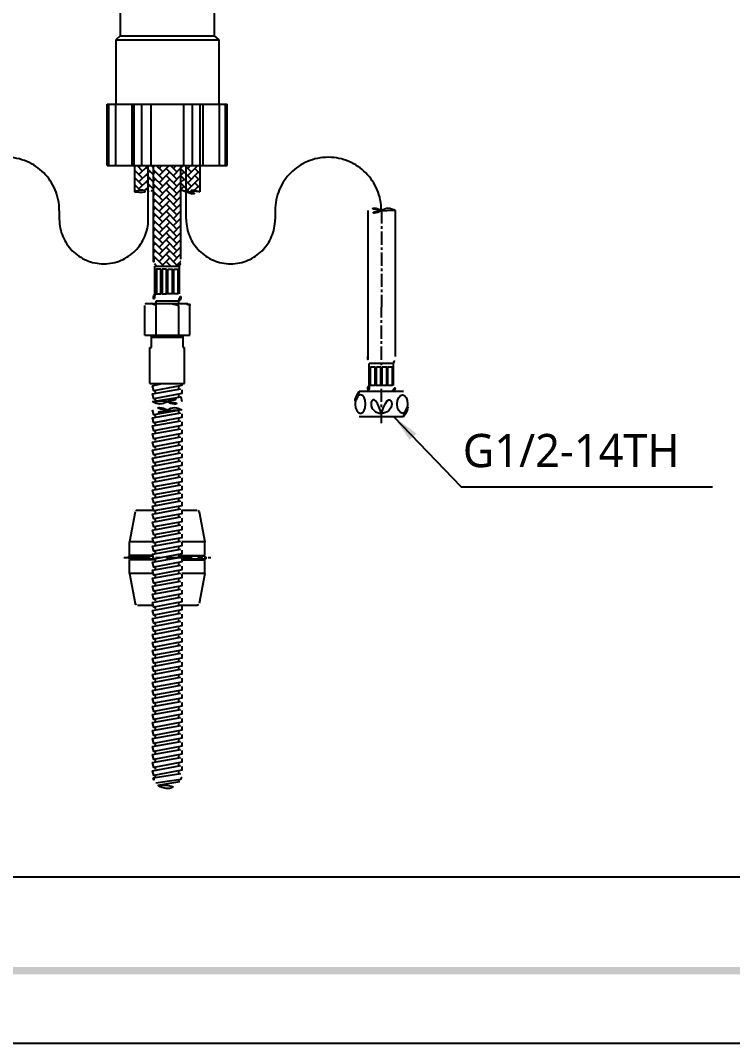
# Model space of a CAD drawing. Extents: x 16296671794 to 16296673174, y -37409618104 to -37409617131.
# Drawn here: x 16296672498.5 to 16296672836.3, y -37409618103.6 to -37409617618.6 of the extents above; entities that cross this region are included whole.
import ezdxf

# ---------------------------------------------------------------- set-up
doc = ezdxf.new("R2010")
doc.units = 0
doc.header["$LTSCALE"] = 10
doc.header["$MEASUREMENT"] = 0
doc.linetypes.add('CENTER', pattern=[2, 1.25, -0.25, 0.25, -0.25])
doc.linetypes.add('HIDDEN2', pattern=[4.762499999999999, 3.175, -1.5875])
doc.layers.get('0').update_dxf_attribs({"linetype": 'CONTINUOUS'})
for name, color, linetype in [('02___PRT_ALL_AXES', 7, 'CONTINUOUS'), ('1', 7, 'CONTINUOUS'), ('17', 7, 'CONTINUOUS'), ('BODY', 7, 'CONTINUOUS'), ('center', 2, 'HIDDEN2')]:
    doc.layers.add(name, color=color, linetype=linetype)
doc.styles.add('Daelim Dimension', font='NanumGothic.ttf')
doc.styles.get("Standard").update_dxf_attribs({"font": 'SYMBOL'})
doc.dimstyles.new('ISO-25', dxfattribs={"dimtxt": 2.5, "dimasz": 2.5, "dimexe": 1.25, "dimexo": 0.625, "dimtad": 1, "dimtxsty": 'Standard', "dimcen": 2.5, "dimadec": 0, "dimazin": 0, "dimtfac": 1, "dimtmove": 0, "dimatfit": 3, "dimfxl": 0, "dimarcsym": 0})

msp = doc.modelspace()

# ---------------------------------------------------------------- hatches: boundary and pattern name
at = {"layer": '1'}
h = msp.add_hatch(dxfattribs=at)
h.set_pattern_fill('AR-HBONE', scale=0.6, style=0)
h.set_pattern_definition([(45, (16296663750.41392, -37409617674.71195), (2.664535259100376e-16, 3.394112549695428), [7.199999999999999, -2.4]), (135, (16296663752.11097, -37409617673.0149), (2.664535259100376e-16, 3.394112549695428), [7.199999999999999, -2.4])])
edge = h.paths.add_edge_path()
edge.add_spline(control_points=[(16296672676.24802, -37409617708.66676), (16296672675.16469, -37409617708.10962), (16296672672.99802, -37409617706.99533), (16296672670.83136, -37409617708.10962), (16296672669.74802, -37409617708.66676)], knot_values=[0, 0, 0, 0, 3.435714285714299, 6.871428571424753, 6.871428571424753, 6.871428571424753, 6.871428571424753], degree=3, periodic=0)
edge.add_line((16296672669.74802, -37409617708.66676), (16296672669.74802, -37409617754.49016))
edge.add_line((16296672669.74802, -37409617754.49016), (16296672669.74802, -37409617781.30164))
edge.add_line((16296672669.74802, -37409617781.30164), (16296672675.32302, -37409617781.30164))
edge.add_arc((16296672669.74802, -37409617777.95957), 6.499999999999543, 329.058454414668, 360.000000000015)
edge.add_line((16296672676.24802, -37409617777.95957), (16296672676.24802, -37409617708.66676))
edge = h.paths.add_edge_path()
edge.add_arc((16296672669.74802, -37409617777.95957), 6.499999999999529, 179.999999999986, 210.941545585332)
edge.add_line((16296672664.17302, -37409617781.30164), (16296672669.74802, -37409617781.30164))
edge.add_line((16296672669.74802, -37409617781.30164), (16296672669.74802, -37409617754.49016))
edge.add_line((16296672669.74802, -37409617754.49016), (16296672669.74802, -37409617708.66676))
edge.add_spline(control_points=[(16296672669.74802, -37409617708.66676), (16296672668.66469, -37409617709.22391), (16296672666.49802, -37409617710.33819), (16296672664.33136, -37409617709.22391), (16296672663.24802, -37409617708.66676)], knot_values=[6.871428571424753, 6.871428571424753, 6.871428571424753, 6.871428571424753, 10.3071428571429, 13.7428571428572, 13.7428571428572, 13.7428571428572, 13.7428571428572], degree=3, periodic=0)
edge.add_line((16296672663.24802, -37409617708.66676), (16296672663.24802, -37409617777.95957))

# ---------------------------------------------------------------- linework, layer by layer
at = {"color": 7, "linetype": 'Continuous'}
for p, q in [((16296672539.64802, -37409617687.35965), (16296672539.64802, -37409617658.35965)), ((16296672539.64802, -37409617658.35965), (16296672596.64802, -37409617658.35965)), ((16296672540.49236, -37409617687.35965), (16296672540.49236, -37409617658.35965)), ((16296672543.55399, -37409617658.35965), (16296672543.55399, -37409617687.35965)), ((16296672551.31017, -37409617658.35965), (16296672551.31017, -37409617687.35965)), ((16296672552.52188, -37409617687.35965), (16296672552.52188, -37409617658.35965)), ((16296672556.13505, -37409617687.35965), (16296672556.13505, -37409617658.35965)), ((16296672560.40533, -37409617658.35965), (16296672560.40533, -37409617687.35965)), ((16296672575.908, -37409617658.35965), (16296672575.908, -37409617687.35965)), ((16296672580.17906, -37409617687.35965), (16296672580.17906, -37409617658.35965)), ((16296672583.79072, -37409617687.35965), (16296672583.79072, -37409617658.35965)), ((16296672584.99937, -37409617658.35965), (16296672584.99937, -37409617687.35965)), ((16296672592.74585, -37409617658.35965), (16296672592.74585, -37409617687.35965)), ((16296672595.8052, -37409617687.35965), (16296672595.8052, -37409617658.35965)), ((16296672596.64802, -37409617687.35965), (16296672596.64802, -37409617658.35965)), ((16296672539.64865, -37409617687.35965), (16296672596.6474, -37409617687.35965))]:
    msp.add_line(p, q, dxfattribs=at)
at = {"color": 5}
msp.add_line((16296671813.66804, -37409618024.49024), (16296672927.25833, -37409618024.49024), dxfattribs=at)
at = {"color": 2}
msp.add_lwpolyline([(16296671793.75085, -37409617131.2392), (16296673174.18278, -37409617131.2392), (16296673174.18278, -37409618103.58752), (16296671793.75085, -37409618103.58752)], close=True, dxfattribs=at)
at = {"ltscale": 0.5}
msp.add_lwpolyline([(16296671793.75085, -37409617131.2392), (16296673174.18278, -37409617131.2392), (16296673174.18278, -37409618103.58752), (16296671793.75085, -37409618103.58752)], close=True, dxfattribs=at)
at = {"color": 7, "linetype": 'Continuous', "ltscale": 0.5}
for points, knots in [([(16296672552.64802, -37409617699.90754), (16296672553.73136, -37409617699.47212), (16296672556.73136, -37409617698.26635), (16296672559.73136, -37409617700.39964), (16296672561.64802, -37409617700.71416)], [0, 0, 0, 0, 3.364647586333228, 9.317485623699893, 9.317485623699893, 9.317485623699893, 9.317485623699893]), ([(16296672574.64802, -37409617699.10091), (16296672576.56469, -37409617699.41544), (16296672579.56469, -37409617701.54872), (16296672582.56469, -37409617700.34296), (16296672583.64802, -37409617699.90754)], [4.141104721638503, 4.141104721638503, 4.141104721638503, 4.141104721638503, 10.09394275900255, 13.45859034533513, 13.45859034533513, 13.45859034533513, 13.45859034533513])]:
    msp.add_open_spline(points, degree=3, knots=knots, dxfattribs=at)
for points in [[(16296672561.64802, -37409617699.10091), (16296672560.81469, -37409617699.23766), (16296672559.98136, -37409617699.5726), (16296672559.14802, -37409617699.90754)], [(16296672583.64802, -37409617699.90754), (16296672582.56469, -37409617699.47212), (16296672580.39802, -37409617698.60128), (16296672578.23136, -37409617699.47212), (16296672577.14802, -37409617699.90754)], [(16296672568.14802, -37409617799.304), (16296672569.31469, -37409617799.904), (16296672571.64802, -37409617801.104), (16296672573.98136, -37409617799.904), (16296672575.14802, -37409617799.304)], [(16296672568.14802, -37409617803.25995), (16296672566.98136, -37409617802.65995), (16296672564.64802, -37409617801.45995), (16296672562.31469, -37409617802.65995), (16296672561.14802, -37409617803.25995)]]:
    msp.add_open_spline(points, degree=3, dxfattribs=at)
for points in [[(16296672561.14802, -37409617799.304), (16296672564.64802, -37409617800.504), (16296672571.64802, -37409617798.104), (16296672575.14802, -37409617799.304)], [(16296672575.14802, -37409617803.25995), (16296672571.64802, -37409617802.05995), (16296672564.64802, -37409617804.45995), (16296672561.14802, -37409617803.25995)]]:
    msp.add_spline(points, degree=3, dxfattribs=at)
at = {"color": 5, "ltscale": 40}
msp.add_trace([(16296673157.80278, -37409618070.82755), (16296673154.26558, -37409618067.29034), (16296671810.13084, -37409618070.82755), (16296671813.66804, -37409618067.29034)], dxfattribs=at)
at = {"layer": '02___PRT_ALL_AXES', "color": 7, "linetype": 'Continuous'}
for p, q in [((16296672545.89802, -37409617611.35965), (16296672545.89802, -37409617625.85965)), ((16296672590.39802, -37409617611.35965), (16296672590.39802, -37409617625.85965)), ((16296672545.89802, -37409617625.85965), (16296672543.69802, -37409617627.85965)), ((16296672545.89802, -37409617625.85965), (16296672590.39802, -37409617625.85965)), ((16296672590.39802, -37409617625.85965), (16296672592.59802, -37409617627.85965)), ((16296672543.69802, -37409617627.85965), (16296672543.69802, -37409617658.35965)), ((16296672543.69802, -37409617627.85965), (16296672592.59802, -37409617627.85965)), ((16296672592.59802, -37409617627.85965), (16296672592.59802, -37409617658.35965))]:
    msp.add_line(p, q, dxfattribs=at)
at = {"layer": '1', "color": 7, "linetype": 'Continuous'}
for p, q in [((16296672552.64802, -37409617687.35965), (16296672552.64802, -37409617699.90754)), ((16296672583.64802, -37409617687.35965), (16296672583.64802, -37409617699.90754))]:
    msp.add_line(p, q, dxfattribs=at)
at = {"layer": '1', "color": 7}
for p, q in [((16296672556.43893, -37409617693.37957), (16296672552.69802, -37409617689.63866)), ((16296672556.43893, -37409617689.98546), (16296672553.81312, -37409617687.35965)), ((16296672554.74187, -37409617688.28841), (16296672555.67062, -37409617687.35965)), ((16296672554.74187, -37409617691.68252), (16296672559.06474, -37409617687.35965)), ((16296672559.19802, -37409617689.35044), (16296672558.13598, -37409617688.28841)), ((16296672561.69802, -37409617691.85044), (16296672559.19802, -37409617689.35044)), ((16296672561.69802, -37409617688.45633), (16296672560.60135, -37409617687.35965)), ((16296672561.5301, -37409617688.28841), (16296672561.69802, -37409617688.12048)), ((16296672561.64802, -37409617731.72402), (16296672561.64802, -37409617687.35965)), ((16296672561.64802, -37409617687.9699), (16296672562.25827, -37409617687.35965)), ((16296672565.98439, -37409617693.81587), (16296672561.64802, -37409617689.4795)), ((16296672565.98439, -37409617690.42176), (16296672562.92229, -37409617687.35965)), ((16296672564.28734, -37409617688.7247), (16296672565.65239, -37409617687.35965)), ((16296672564.28734, -37409617692.11881), (16296672568.14802, -37409617688.25813)), ((16296672568.14802, -37409617689.19128), (16296672567.68145, -37409617688.7247)), ((16296672568.14802, -37409617688.25813), (16296672569.0465, -37409617687.35965)), ((16296672572.77262, -37409617693.81587), (16296672568.14802, -37409617689.19128)), ((16296672572.77262, -37409617690.42176), (16296672569.71051, -37409617687.35965)), ((16296672571.07556, -37409617688.7247), (16296672572.44061, -37409617687.35965)), ((16296672571.07556, -37409617692.11881), (16296672574.64802, -37409617688.54636)), ((16296672574.64802, -37409617688.90305), (16296672574.46968, -37409617688.7247)), ((16296672574.64802, -37409617731.72402), (16296672574.64802, -37409617687.35965)), ((16296672574.64802, -37409617688.54636), (16296672575.83472, -37409617687.35965)), ((16296672577.14802, -37409617691.40305), (16296672574.64802, -37409617688.90305)), ((16296672577.14802, -37409617688.00894), (16296672576.49874, -37409617687.35965)), ((16296672579.56084, -37409617690.42176), (16296672577.14802, -37409617688.00894)), ((16296672577.86379, -37409617688.7247), (16296672579.22884, -37409617687.35965)), ((16296672577.86379, -37409617692.11881), (16296672582.62295, -37409617687.35965)), ((16296672583.64802, -37409617691.11482), (16296672581.2579, -37409617688.7247)), ((16296672583.64802, -37409617687.72071), (16296672583.28696, -37409617687.35965)), ((16296672552.69802, -37409617690.33225), (16296672553.04482, -37409617689.98546)), ((16296672556.43893, -37409617696.77368), (16296672552.69802, -37409617693.03278)), ((16296672552.69802, -37409617693.72636), (16296672553.04482, -37409617693.37957)), ((16296672554.74187, -37409617695.07663), (16296672559.19802, -37409617690.62048)), ((16296672554.74187, -37409617698.47074), (16296672559.19802, -37409617694.01459)), ((16296672559.19802, -37409617692.74455), (16296672558.13598, -37409617691.68252)), ((16296672559.19802, -37409617690.62048), (16296672559.83304, -37409617689.98546)), ((16296672561.69802, -37409617695.24455), (16296672559.19802, -37409617692.74455)), ((16296672559.19802, -37409617694.01459), (16296672559.83304, -37409617693.37957)), ((16296672561.5301, -37409617691.68252), (16296672561.69802, -37409617691.51459)), ((16296672561.64802, -37409617691.36401), (16296672562.59028, -37409617690.42176)), ((16296672565.98439, -37409617697.20998), (16296672561.64802, -37409617692.87361)), ((16296672561.64802, -37409617694.75813), (16296672562.59028, -37409617693.81587)), ((16296672564.28734, -37409617695.51292), (16296672568.14802, -37409617691.65224)), ((16296672568.14802, -37409617692.58539), (16296672567.68145, -37409617692.11881)), ((16296672568.14802, -37409617691.65224), (16296672569.37851, -37409617690.42176)), ((16296672572.77262, -37409617697.20998), (16296672568.14802, -37409617692.58539)), ((16296672568.14802, -37409617695.04636), (16296672569.37851, -37409617693.81587)), ((16296672571.07556, -37409617695.51292), (16296672574.64802, -37409617691.94047)), ((16296672574.64802, -37409617692.29716), (16296672574.46968, -37409617692.11881)), ((16296672574.64802, -37409617691.94047), (16296672576.16673, -37409617690.42176)), ((16296672577.14802, -37409617694.79716), (16296672574.64802, -37409617692.29716)), ((16296672574.64802, -37409617695.33458), (16296672576.16673, -37409617693.81587)), ((16296672579.56084, -37409617693.81587), (16296672577.14802, -37409617691.40305)), ((16296672579.56084, -37409617697.20998), (16296672577.14802, -37409617694.79716)), ((16296672577.86379, -37409617695.51292), (16296672582.95496, -37409617690.42176)), ((16296672577.86379, -37409617698.90704), (16296672582.95496, -37409617693.81587)), ((16296672583.64802, -37409617694.50894), (16296672581.2579, -37409617692.11881)), ((16296672555.34942, -37409617699.07829), (16296672552.69802, -37409617696.4269)), ((16296672552.69802, -37409617697.12048), (16296672553.04482, -37409617696.77368)), ((16296672557.35935, -37409617699.24738), (16296672559.19802, -37409617697.40871)), ((16296672559.19802, -37409617696.13866), (16296672558.13598, -37409617695.07663)), ((16296672559.19802, -37409617699.53278), (16296672558.13598, -37409617698.47074)), ((16296672561.69802, -37409617698.63866), (16296672559.19802, -37409617696.13866)), ((16296672559.19802, -37409617697.40871), (16296672559.83304, -37409617696.77368)), ((16296672559.46551, -37409617699.80027), (16296672559.19802, -37409617699.53278)), ((16296672561.5301, -37409617695.07663), (16296672561.69802, -37409617694.90871)), ((16296672561.5301, -37409617698.47074), (16296672561.69802, -37409617698.30282)), ((16296672565.98439, -37409617700.6041), (16296672561.64802, -37409617696.26772)), ((16296672561.64802, -37409617698.15224), (16296672562.59028, -37409617697.20998)), ((16296672565.98439, -37409617703.99821), (16296672561.64802, -37409617699.66183)), ((16296672564.28734, -37409617698.90704), (16296672568.14802, -37409617695.04636)), ((16296672564.28734, -37409617702.30116), (16296672568.14802, -37409617698.44047)), ((16296672568.14802, -37409617695.9795), (16296672567.68145, -37409617695.51292)), ((16296672568.14802, -37409617699.37361), (16296672567.68145, -37409617698.90704)), ((16296672572.77262, -37409617700.6041), (16296672568.14802, -37409617695.9795)), ((16296672568.14802, -37409617698.44047), (16296672569.37851, -37409617697.20998)), ((16296672572.77262, -37409617703.99821), (16296672568.14802, -37409617699.37361)), ((16296672571.07556, -37409617698.90704), (16296672574.64802, -37409617695.33458)), ((16296672571.07556, -37409617702.30116), (16296672574.64802, -37409617698.72869)), ((16296672574.64802, -37409617695.69128), (16296672574.46968, -37409617695.51292)), ((16296672574.64802, -37409617699.08539), (16296672574.46968, -37409617698.90704)), ((16296672577.14802, -37409617698.19128), (16296672574.64802, -37409617695.69128)), ((16296672574.64802, -37409617698.72869), (16296672576.16673, -37409617697.20998)), ((16296672574.66663, -37409617699.104), (16296672574.64802, -37409617699.08539)), ((16296672578.38955, -37409617699.43281), (16296672577.14802, -37409617698.19128)), ((16296672581.07543, -37409617699.08951), (16296672582.95496, -37409617697.20998)), ((16296672583.64802, -37409617697.90305), (16296672581.2579, -37409617695.51292)), ((16296672581.52691, -37409617699.17606), (16296672581.2579, -37409617698.90704)), ((16296672552.75975, -37409617699.88273), (16296672552.69802, -37409617699.82101)), ((16296672561.64802, -37409617701.54636), (16296672562.59028, -37409617700.6041)), ((16296672565.98439, -37409617707.39232), (16296672561.64802, -37409617703.05595)), ((16296672561.64802, -37409617704.94047), (16296672562.59028, -37409617703.99821)), ((16296672564.28734, -37409617705.69527), (16296672568.14802, -37409617701.83458)), ((16296672568.14802, -37409617702.76772), (16296672567.68145, -37409617702.30116)), ((16296672568.14802, -37409617701.83458), (16296672569.37851, -37409617700.6041)), ((16296672572.77262, -37409617707.39232), (16296672568.14802, -37409617702.76772)), ((16296672568.14802, -37409617705.22869), (16296672569.37851, -37409617703.99821)), ((16296672571.07556, -37409617705.69527), (16296672574.64802, -37409617702.1228)), ((16296672574.64802, -37409617702.4795), (16296672574.46968, -37409617702.30116)), ((16296672565.98439, -37409617710.78644), (16296672561.64802, -37409617706.45007)), ((16296672561.64802, -37409617708.33458), (16296672562.59028, -37409617707.39232)), ((16296672564.28734, -37409617709.08938), (16296672568.14802, -37409617705.22869)), ((16296672564.28734, -37409617712.48349), (16296672568.14802, -37409617708.6228)), ((16296672568.14802, -37409617706.16183), (16296672567.68145, -37409617705.69527)), ((16296672568.14802, -37409617709.55595), (16296672567.68145, -37409617709.08938)), ((16296672572.77262, -37409617710.78644), (16296672568.14802, -37409617706.16183)), ((16296672568.14802, -37409617708.6228), (16296672569.37851, -37409617707.39232)), ((16296672571.07556, -37409617709.08938), (16296672574.64802, -37409617705.51691)), ((16296672571.07556, -37409617712.48349), (16296672574.64802, -37409617708.91103)), ((16296672574.64802, -37409617705.87361), (16296672574.46968, -37409617705.69527)), ((16296672574.64802, -37409617709.26772), (16296672574.46968, -37409617709.08938)), ((16296672663.24802, -37409617708.66676), (16296672663.24802, -37409617777.95957)), ((16296672676.24802, -37409617708.66676), (16296672676.24802, -37409617777.95957)), ((16296672565.98439, -37409617714.18055), (16296672561.64802, -37409617709.84418)), ((16296672561.64802, -37409617711.72869), (16296672562.59028, -37409617710.78644)), ((16296672565.98439, -37409617717.57466), (16296672561.64802, -37409617713.23829)), ((16296672561.64802, -37409617715.1228), (16296672562.59028, -37409617714.18055)), ((16296672564.28734, -37409617715.8776), (16296672568.14802, -37409617712.01691)), ((16296672568.14802, -37409617712.95007), (16296672567.68145, -37409617712.48349)), ((16296672572.77262, -37409617714.18055), (16296672568.14802, -37409617709.55595)), ((16296672568.14802, -37409617712.01691), (16296672569.37851, -37409617710.78644)), ((16296672572.77262, -37409617717.57466), (16296672568.14802, -37409617712.95007)), ((16296672568.14802, -37409617715.41103), (16296672569.37851, -37409617714.18055)), ((16296672571.07556, -37409617715.8776), (16296672574.64802, -37409617712.30515)), ((16296672574.64802, -37409617712.66183), (16296672574.46968, -37409617712.48349)), ((16296672565.98439, -37409617720.96877), (16296672561.64802, -37409617716.6324)), ((16296672561.64802, -37409617718.51691), (16296672562.59028, -37409617717.57466)), ((16296672564.28734, -37409617719.27171), (16296672568.14802, -37409617715.41103)), ((16296672564.28734, -37409617722.66582), (16296672568.14802, -37409617718.80515)), ((16296672568.14802, -37409617716.34418), (16296672567.68145, -37409617715.8776)), ((16296672572.77262, -37409617720.96877), (16296672568.14802, -37409617716.34418)), ((16296672568.14802, -37409617718.80515), (16296672569.37851, -37409617717.57466)), ((16296672571.07556, -37409617719.27171), (16296672574.64802, -37409617715.69926)), ((16296672574.64802, -37409617716.05595), (16296672574.46968, -37409617715.8776)), ((16296672565.98439, -37409617724.36288), (16296672561.64802, -37409617720.02651)), ((16296672561.64802, -37409617721.91103), (16296672562.59028, -37409617720.96877)), ((16296672565.98439, -37409617727.757), (16296672561.64802, -37409617723.42062)), ((16296672564.28734, -37409617726.05994), (16296672568.14802, -37409617722.19926)), ((16296672568.14802, -37409617719.73829), (16296672567.68145, -37409617719.27171)), ((16296672568.14802, -37409617723.1324), (16296672567.68145, -37409617722.66582)), ((16296672572.77262, -37409617724.36288), (16296672568.14802, -37409617719.73829)), ((16296672568.14802, -37409617722.19926), (16296672569.37851, -37409617720.96877)), ((16296672572.77262, -37409617727.757), (16296672568.14802, -37409617723.1324)), ((16296672571.07556, -37409617722.66582), (16296672574.64802, -37409617719.09337)), ((16296672571.07556, -37409617726.05994), (16296672574.64802, -37409617722.48748)), ((16296672574.64802, -37409617719.45007), (16296672574.46968, -37409617719.27171)), ((16296672574.64802, -37409617722.84418), (16296672574.46968, -37409617722.66582)), ((16296672561.64802, -37409617725.30515), (16296672562.59028, -37409617724.36288)), ((16296672565.98439, -37409617731.15111), (16296672561.64802, -37409617726.81474)), ((16296672561.64802, -37409617728.69926), (16296672562.59028, -37409617727.757)), ((16296672564.28734, -37409617729.45406), (16296672568.14802, -37409617725.59337)), ((16296672568.14802, -37409617726.52651), (16296672567.68145, -37409617726.05994)), ((16296672568.14802, -37409617725.59337), (16296672569.37851, -37409617724.36288)), ((16296672572.77262, -37409617731.15111), (16296672568.14802, -37409617726.52651)), ((16296672568.14802, -37409617728.98748), (16296672569.37851, -37409617727.757)), ((16296672571.07556, -37409617729.45406), (16296672574.64802, -37409617725.88159)), ((16296672574.64802, -37409617726.23829), (16296672574.46968, -37409617726.05994)), ((16296672565.98439, -37409617734.54522), (16296672561.64802, -37409617730.20885)), ((16296672561.65797, -37409617732.08343), (16296672562.59028, -37409617731.15111)), ((16296672564.28734, -37409617732.84817), (16296672568.14802, -37409617728.98748)), ((16296672565.46353, -37409617735.06609), (16296672568.14802, -37409617732.38159)), ((16296672568.14802, -37409617729.92062), (16296672567.68145, -37409617729.45406)), ((16296672568.14802, -37409617733.31474), (16296672567.68145, -37409617732.84817)), ((16296672572.77262, -37409617734.54522), (16296672568.14802, -37409617729.92062)), ((16296672568.14802, -37409617732.38159), (16296672569.37851, -37409617731.15111)), ((16296672569.89937, -37409617735.06609), (16296672568.14802, -37409617733.31474)), ((16296672571.07556, -37409617732.84817), (16296672574.64802, -37409617729.2757)), ((16296672572.25175, -37409617735.06609), (16296672574.56629, -37409617732.75155)), ((16296672574.64802, -37409617729.6324), (16296672574.46968, -37409617729.45406)), ((16296672574.53775, -37409617732.91624), (16296672574.46968, -37409617732.84817)), ((16296672563.11115, -37409617735.06609), (16296672562.06822, -37409617734.02316)), ((16296672562.32302, -37409617735.06609), (16296672573.97302, -37409617735.06609)), ((16296672562.32302, -37409617748.21609), (16296672562.32302, -37409617735.06609)), ((16296672562.39194, -37409617734.74356), (16296672562.59028, -37409617734.54522)), ((16296672568.85764, -37409617735.06609), (16296672569.37851, -37409617734.54522)), ((16296672573.97302, -37409617748.21609), (16296672573.97302, -37409617735.06609)), ((16296672558.44802, -37409617752.71609), (16296672577.89802, -37409617752.71609)), ((16296672557.44802, -37409617767.71609), (16296672557.44802, -37409617753.71609)), ((16296672562.77302, -37409617753.71609), (16296672562.77302, -37409617767.71609)), ((16296672573.52302, -37409617753.71609), (16296672573.52302, -37409617767.71609)), ((16296672578.89802, -37409617767.71609), (16296672578.89802, -37409617753.71609)), ((16296672557.44802, -37409617767.71609), (16296672578.89802, -37409617767.71609)), ((16296672560.64802, -37409617773.71609), (16296672560.64802, -37409617767.71609)), ((16296672560.64802, -37409617768.71609), (16296672575.64802, -37409617768.71609)), ((16296672575.64802, -37409617773.71609), (16296672575.64802, -37409617767.71609)), ((16296672559.89802, -37409617790.71609), (16296672559.89802, -37409617773.71609)), ((16296672559.89802, -37409617773.71609), (16296672560.64802, -37409617773.71609)), ((16296672575.64802, -37409617773.71609), (16296672576.39802, -37409617773.71609)), ((16296672576.39802, -37409617790.71609), (16296672576.39802, -37409617773.71609)), ((16296672663.92302, -37409617791.69889), (16296672663.92302, -37409617781.30164)), ((16296672675.57302, -37409617781.30164), (16296672663.92302, -37409617781.30164)), ((16296672675.57302, -37409617791.69889), (16296672675.57302, -37409617781.30164)), ((16296672559.89802, -37409617790.71609), (16296672576.39802, -37409617790.71609)), ((16296672562.64802, -37409617794.98177), (16296672562.64802, -37409617793.97028)), ((16296672573.64802, -37409617793.30976), (16296672573.64802, -37409617792.29828)), ((16296672573.64802, -37409617797.10976), (16296672573.64802, -37409617796.09827)), ((16296672680.24802, -37409617794.45164), (16296672659.24802, -37409617794.45164)), ((16296672562.64802, -37409617798.78176), (16296672562.64802, -37409617797.77028)), ((16296672562.64802, -37409617806.38176), (16296672562.64802, -37409617805.37028)), ((16296672573.64802, -37409617804.70976), (16296672573.64802, -37409617803.69827)), ((16296672562.64802, -37409617810.18176), (16296672562.64802, -37409617809.17027)), ((16296672573.64802, -37409617808.50977), (16296672573.64802, -37409617807.49828)), ((16296672680.24802, -37409617806.45164), (16296672659.24802, -37409617806.45164)), ((16296672562.64802, -37409617813.98177), (16296672562.64802, -37409617812.97028)), ((16296672573.64802, -37409617812.30976), (16296672573.64802, -37409617811.29828)), ((16296672573.64802, -37409617816.10976), (16296672573.64802, -37409617815.09827)), ((16296672562.64802, -37409617817.78176), (16296672562.64802, -37409617816.77028)), ((16296672562.64802, -37409617821.58176), (16296672562.64802, -37409617820.57027)), ((16296672573.64802, -37409617819.90976), (16296672573.64802, -37409617818.89828)), ((16296672562.64802, -37409617825.38176), (16296672562.64802, -37409617824.37028)), ((16296672573.64802, -37409617823.70976), (16296672573.64802, -37409617822.69827)), ((16296672562.64802, -37409617829.18176), (16296672562.64802, -37409617828.17027)), ((16296672573.64802, -37409617827.50977), (16296672573.64802, -37409617826.49828)), ((16296672573.64802, -37409617831.30976), (16296672573.64802, -37409617830.29828)), ((16296672562.64802, -37409617832.98177), (16296672562.64802, -37409617831.97028)), ((16296672573.64802, -37409617835.10976), (16296672573.64802, -37409617834.09827)), ((16296672562.64802, -37409617836.78176), (16296672562.64802, -37409617835.77028)), ((16296672562.64802, -37409617840.58176), (16296672562.64802, -37409617839.57027)), ((16296672573.64802, -37409617838.90976), (16296672573.64802, -37409617837.89828)), ((16296672562.64802, -37409617844.38176), (16296672562.64802, -37409617843.37028)), ((16296672573.64802, -37409617842.70976), (16296672573.64802, -37409617841.69827)), ((16296672562.64802, -37409617848.18176), (16296672562.64802, -37409617847.17027)), ((16296672573.64802, -37409617846.50977), (16296672573.64802, -37409617845.49828)), ((16296672573.64802, -37409617850.30976), (16296672573.64802, -37409617849.29828)), ((16296672552.99139, -37409617851.56525), (16296672550.24802, -37409617865.75507)), ((16296672553.97321, -37409617850.75507), (16296672561.1676, -37409617850.75507)), ((16296672562.64802, -37409617851.98177), (16296672562.64802, -37409617850.97028)), ((16296672562.64802, -37409617855.78176), (16296672562.64802, -37409617854.77028)), ((16296672573.64802, -37409617854.10976), (16296672573.64802, -37409617853.09827)), ((16296672575.14802, -37409617850.75507), (16296672582.32284, -37409617850.75507)), ((16296672583.30466, -37409617851.56525), (16296672586.04802, -37409617865.75507)), ((16296672562.64802, -37409617859.58176), (16296672562.64802, -37409617858.57027)), ((16296672573.64802, -37409617857.90976), (16296672573.64802, -37409617856.89828)), ((16296672562.64802, -37409617863.38176), (16296672562.64802, -37409617862.37028)), ((16296672573.64802, -37409617861.70976), (16296672573.64802, -37409617860.69827)), ((16296672573.64802, -37409617865.50977), (16296672573.64802, -37409617864.49828)), ((16296672550.24802, -37409617872.25507), (16296672550.24802, -37409617865.75507)), ((16296672561.14802, -37409617865.75507), (16296672550.24802, -37409617865.75507)), ((16296672562.64802, -37409617867.18176), (16296672562.64802, -37409617866.17027)), ((16296672573.64802, -37409617869.30976), (16296672573.64802, -37409617868.29828)), ((16296672586.04802, -37409617865.75507), (16296672575.13612, -37409617865.75507)), ((16296672586.04802, -37409617872.25507), (16296672586.04802, -37409617865.75507)), ((16296672561.14802, -37409617872.25507), (16296672550.24802, -37409617872.25507)), ((16296672561.14802, -37409617872.50507), (16296672550.49802, -37409617872.50507)), ((16296672562.64802, -37409617874.00507), (16296672550.49802, -37409617874.00507)), ((16296672551.24802, -37409617872.50507), (16296672551.24802, -37409617872.25507)), ((16296672551.24802, -37409617874.25507), (16296672551.24802, -37409617874.00507)), ((16296672562.64802, -37409617870.98177), (16296672562.64802, -37409617869.97028)), ((16296672562.64802, -37409617874.78176), (16296672562.64802, -37409617873.77028)), ((16296672573.64802, -37409617873.10976), (16296672573.64802, -37409617872.09827)), ((16296672573.64802, -37409617872.25507), (16296672586.04802, -37409617872.25507)), ((16296672585.79802, -37409617872.50507), (16296672573.64802, -37409617872.50507)), ((16296672585.79802, -37409617874.00507), (16296672575.14802, -37409617874.00507)), ((16296672585.04802, -37409617872.50507), (16296672585.04802, -37409617872.25507)), ((16296672585.04802, -37409617874.25507), (16296672585.04802, -37409617874.00507)), ((16296672562.64802, -37409617874.25507), (16296672550.24802, -37409617874.25507)), ((16296672550.24802, -37409617880.75507), (16296672550.24802, -37409617874.25507)), ((16296672562.64802, -37409617878.58176), (16296672562.64802, -37409617877.57027)), ((16296672573.64802, -37409617876.90976), (16296672573.64802, -37409617875.89828)), ((16296672575.14802, -37409617874.25507), (16296672586.04802, -37409617874.25507)), ((16296672586.04802, -37409617880.75507), (16296672586.04802, -37409617874.25507)), ((16296672550.24802, -37409617880.75507), (16296672552.99139, -37409617894.94489)), ((16296672561.14802, -37409617880.75507), (16296672550.24802, -37409617880.75507)), ((16296672562.64802, -37409617882.38176), (16296672562.64802, -37409617881.37028)), ((16296672573.64802, -37409617880.70976), (16296672573.64802, -37409617879.69827)), ((16296672573.64802, -37409617884.50977), (16296672573.64802, -37409617883.49828)), ((16296672586.04802, -37409617880.75507), (16296672575.04156, -37409617880.75507)), ((16296672586.04802, -37409617880.75507), (16296672583.30466, -37409617894.94489)), ((16296672562.64802, -37409617886.18176), (16296672562.64802, -37409617885.17027)), ((16296672573.64802, -37409617888.30976), (16296672573.64802, -37409617887.29828)), ((16296672562.64802, -37409617889.98177), (16296672562.64802, -37409617888.97028)), ((16296672562.64802, -37409617893.78176), (16296672562.64802, -37409617892.77028)), ((16296672573.64802, -37409617892.10976), (16296672573.64802, -37409617891.09827)), ((16296672553.97321, -37409617895.75507), (16296672561.14802, -37409617895.75507)), ((16296672562.64802, -37409617897.58176), (16296672562.64802, -37409617896.57027)), ((16296672573.64802, -37409617895.90976), (16296672573.64802, -37409617894.89828)), ((16296672573.64802, -37409617895.75507), (16296672582.32284, -37409617895.75507)), ((16296672562.64802, -37409617901.38176), (16296672562.64802, -37409617900.37028)), ((16296672573.64802, -37409617899.70976), (16296672573.64802, -37409617898.69827)), ((16296672573.64802, -37409617903.50977), (16296672573.64802, -37409617902.49828)), ((16296672562.64802, -37409617905.18176), (16296672562.64802, -37409617904.17027)), ((16296672562.64802, -37409617908.98177), (16296672562.64802, -37409617907.97028)), ((16296672573.64802, -37409617907.30976), (16296672573.64802, -37409617906.29828)), ((16296672562.64802, -37409617912.78176), (16296672562.64802, -37409617911.77028)), ((16296672573.64802, -37409617911.10976), (16296672573.64802, -37409617910.09827)), ((16296672562.64802, -37409617916.58176), (16296672562.64802, -37409617915.57027)), ((16296672573.64802, -37409617914.90976), (16296672573.64802, -37409617913.89828)), ((16296672573.64802, -37409617918.70976), (16296672573.64802, -37409617917.69827)), ((16296672562.64802, -37409617920.38176), (16296672562.64802, -37409617919.37028)), ((16296672573.64802, -37409617922.50977), (16296672573.64802, -37409617921.49828)), ((16296672562.64802, -37409617924.18176), (16296672562.64802, -37409617923.17027)), ((16296672562.64802, -37409617927.98177), (16296672562.64802, -37409617926.97028)), ((16296672573.64802, -37409617926.30976), (16296672573.64802, -37409617925.29828)), ((16296672562.64802, -37409617931.78176), (16296672562.64802, -37409617930.77028)), ((16296672573.64802, -37409617930.10976), (16296672573.64802, -37409617929.09827)), ((16296672562.64802, -37409617935.58176), (16296672562.64802, -37409617934.57027)), ((16296672573.64802, -37409617933.90976), (16296672573.64802, -37409617932.89828)), ((16296672573.64802, -37409617937.70976), (16296672573.64802, -37409617936.69827)), ((16296672562.64802, -37409617939.38176), (16296672562.64802, -37409617938.37028)), ((16296672573.64802, -37409617941.50977), (16296672573.64802, -37409617940.49828)), ((16296672562.64802, -37409617943.18176), (16296672562.64802, -37409617942.17027)), ((16296672562.64802, -37409617946.98177), (16296672562.64802, -37409617945.97028)), ((16296672573.64802, -37409617945.30976), (16296672573.64802, -37409617944.29828)), ((16296672562.64802, -37409617950.78176), (16296672562.64802, -37409617949.77028)), ((16296672573.64802, -37409617949.10976), (16296672573.64802, -37409617948.09827)), ((16296672562.64802, -37409617954.58176), (16296672562.64802, -37409617953.57027)), ((16296672573.64802, -37409617952.90976), (16296672573.64802, -37409617951.89828)), ((16296672573.64802, -37409617956.70976), (16296672573.64802, -37409617955.69827)), ((16296672562.64802, -37409617958.38176), (16296672562.64802, -37409617957.37028)), ((16296672562.64802, -37409617962.18176), (16296672562.64802, -37409617961.17027)), ((16296672573.64802, -37409617960.50977), (16296672573.64802, -37409617959.49828)), ((16296672562.64802, -37409617965.98177), (16296672562.64802, -37409617964.97028)), ((16296672573.64802, -37409617964.30976), (16296672573.64802, -37409617963.29828)), ((16296672562.64802, -37409617969.78176), (16296672562.64802, -37409617968.77028)), ((16296672573.64802, -37409617968.10976), (16296672573.64802, -37409617967.09827)), ((16296672573.64802, -37409617971.90976), (16296672573.64802, -37409617970.89828)), ((16296672562.64802, -37409617973.58176), (16296672562.64802, -37409617972.57027)), ((16296672573.64802, -37409617975.70976), (16296672573.64802, -37409617974.69827)), ((16296672562.64802, -37409617977.38176), (16296672562.64802, -37409617976.37028)), ((16296672573.64802, -37409617979.50977), (16296672573.64802, -37409617978.49828))]:
    msp.add_line(p, q, dxfattribs=at)
at = {"layer": '1', "color": 1, "linetype": 'CENTER', "ltscale": 0.5}
for p, q in [((16296672516.94802, -37409617708.66676), (16296672516.94802, -37409617712.83759)), ((16296672669.74802, -37409617809.45164), (16296672669.74802, -37409617754.49016))]:
    msp.add_line(p, q, dxfattribs=at)
at = {"layer": '1', "color": 1, "linetype": 'CENTER'}
msp.add_line((16296672619.34802, -37409617708.66676), (16296672619.34802, -37409617712.83759), dxfattribs=at)
at = {"layer": '1', "color": 7, "linetype": 'CENTER', "ltscale": 0.5}
msp.add_line((16296672669.74802, -37409617708.66676), (16296672669.74802, -37409617754.49016), dxfattribs=at)
at = {"layer": '1', "color": 7}
for points in [[(16296672575.14802, -37409617790.71609), (16296672575.14802, -37409617791.64053, -0.3706911885545227), (16296672574.72316, -37409617792.13486), (16296672561.72316, -37409617794.11086, -0.4591178645491415), (16296672561.14802, -37409617793.61653), (16296672561.14802, -37409617791.83951, -0.3706911885545028), (16296672561.57289, -37409617791.34518), (16296672565.71168, -37409617790.71609)], [(16296672561.16543, -37409617799.30872, -0.2971335180995217), (16296672561.57289, -37409617798.94518), (16296672574.57289, -37409617796.96918, -0.4591178645491413), (16296672575.14802, -37409617797.46351), (16296672575.14802, -37409617799.24053)], [(16296672575.10701, -37409617803.23885, -0.2585644401340411), (16296672574.72316, -37409617803.53486), (16296672561.72316, -37409617805.51086, -0.4591178645491415), (16296672561.14802, -37409617805.01653), (16296672561.14802, -37409617803.2395)], [(16296672568.01121, -37409617808.35507), (16296672561.72316, -37409617809.31085, -0.4591178645491415), (16296672561.14802, -37409617808.81654), (16296672561.14802, -37409617808.35507)], [(16296672561.41224, -37409617977.59859, -0.08525965543922075), (16296672561.57289, -37409617977.54518), (16296672574.57289, -37409617975.56918, -0.4126049684809922), (16296672575.14192, -37409617975.98566, -0.4126049684809922)]]:
    msp.add_lwpolyline(points, format="xyb", dxfattribs=at)
for points in [[(16296672575.14802, -37409617793.66351), (16296672575.14802, -37409617795.44054, -0.3706911885545227), (16296672574.72316, -37409617795.93485), (16296672561.72316, -37409617797.91086, -0.4591178645491415), (16296672561.14802, -37409617797.41653), (16296672561.14802, -37409617795.6395, -0.3706911885545028), (16296672561.57289, -37409617795.14518), (16296672574.57289, -37409617793.16918, -0.4591178645491413)], [(16296672575.14802, -37409617805.06351), (16296672575.14802, -37409617806.84053, -0.3706911885545227), (16296672574.72316, -37409617807.33485), (16296672561.72316, -37409617809.31085, -0.4591178645491415), (16296672561.14802, -37409617808.81654), (16296672561.14802, -37409617807.03951, -0.3706911885545028), (16296672561.57289, -37409617806.54518), (16296672574.57289, -37409617804.56918, -0.4591178645491413)], [(16296672575.14802, -37409617808.8635), (16296672575.14802, -37409617810.64053, -0.3706911885545227), (16296672574.72316, -37409617811.13486), (16296672561.72316, -37409617813.11086, -0.4591178645491415), (16296672561.14802, -37409617812.61653), (16296672561.14802, -37409617810.83951, -0.3706911885545028), (16296672561.57289, -37409617810.34518), (16296672574.57289, -37409617808.36919, -0.4591178645491413)], [(16296672575.14802, -37409617812.66351), (16296672575.14802, -37409617814.44054, -0.3706911885545227), (16296672574.72316, -37409617814.93485), (16296672561.72316, -37409617816.91086, -0.4591178645491415), (16296672561.14802, -37409617816.41653), (16296672561.14802, -37409617814.6395, -0.3706911885545028), (16296672561.57289, -37409617814.14518), (16296672574.57289, -37409617812.16918, -0.4591178645491413)], [(16296672575.14802, -37409617816.46351), (16296672575.14802, -37409617818.24053, -0.3706911885545227), (16296672574.72316, -37409617818.73486), (16296672561.72316, -37409617820.71085, -0.4591178645491415), (16296672561.14802, -37409617820.21653), (16296672561.14802, -37409617818.43951, -0.3706911885545028), (16296672561.57289, -37409617817.94518), (16296672574.57289, -37409617815.96918, -0.4591178645491413)], [(16296672575.14802, -37409617820.2635), (16296672575.14802, -37409617822.04053, -0.3706911885545227), (16296672574.72316, -37409617822.53486), (16296672561.72316, -37409617824.51086, -0.4591178645491415), (16296672561.14802, -37409617824.01653), (16296672561.14802, -37409617822.2395, -0.3706911885545028), (16296672561.57289, -37409617821.74519), (16296672574.57289, -37409617819.76918, -0.4591178645491413)], [(16296672575.14802, -37409617824.06351), (16296672575.14802, -37409617825.84053, -0.3706911885545227), (16296672574.72316, -37409617826.33485), (16296672561.72316, -37409617828.31085, -0.4591178645491415), (16296672561.14802, -37409617827.81654), (16296672561.14802, -37409617826.03951, -0.3706911885545028), (16296672561.57289, -37409617825.54518), (16296672574.57289, -37409617823.56918, -0.4591178645491413)], [(16296672575.14802, -37409617827.8635), (16296672575.14802, -37409617829.64053, -0.3706911885545227), (16296672574.72316, -37409617830.13486), (16296672561.72316, -37409617832.11086, -0.4591178645491415), (16296672561.14802, -37409617831.61653), (16296672561.14802, -37409617829.83951, -0.3706911885545028), (16296672561.57289, -37409617829.34518), (16296672574.57289, -37409617827.36919, -0.4591178645491413)], [(16296672575.14802, -37409617831.66351), (16296672575.14802, -37409617833.44054, -0.3706911885545227), (16296672574.72316, -37409617833.93485), (16296672561.72316, -37409617835.91086, -0.4591178645491415), (16296672561.14802, -37409617835.41653), (16296672561.14802, -37409617833.6395, -0.3706911885545028), (16296672561.57289, -37409617833.14518), (16296672574.57289, -37409617831.16918, -0.4591178645491413)], [(16296672575.14802, -37409617835.46351), (16296672575.14802, -37409617837.24053, -0.3706911885545227), (16296672574.72316, -37409617837.73486), (16296672561.72316, -37409617839.71085, -0.4591178645491415), (16296672561.14802, -37409617839.21653), (16296672561.14802, -37409617837.43951, -0.3706911885545028), (16296672561.57289, -37409617836.94518), (16296672574.57289, -37409617834.96918, -0.4591178645491413)], [(16296672575.14802, -37409617839.2635), (16296672575.14802, -37409617841.04053, -0.3706911885545227), (16296672574.72316, -37409617841.53486), (16296672561.72316, -37409617843.51086, -0.4591178645491415), (16296672561.14802, -37409617843.01653), (16296672561.14802, -37409617841.2395, -0.3706911885545028), (16296672561.57289, -37409617840.74519), (16296672574.57289, -37409617838.76918, -0.4591178645491413)], [(16296672575.14802, -37409617843.06351), (16296672575.14802, -37409617844.84053, -0.3706911885545227), (16296672574.72316, -37409617845.33485), (16296672561.72316, -37409617847.31085, -0.4591178645491415), (16296672561.14802, -37409617846.81654), (16296672561.14802, -37409617845.03951, -0.3706911885545028), (16296672561.57289, -37409617844.54518), (16296672574.57289, -37409617842.56918, -0.4591178645491413)], [(16296672575.14802, -37409617846.8635), (16296672575.14802, -37409617848.64053, -0.3706911885545227), (16296672574.72316, -37409617849.13486), (16296672561.72316, -37409617851.11086, -0.4591178645491415), (16296672561.14802, -37409617850.61653), (16296672561.14802, -37409617848.83951, -0.3706911885545028), (16296672561.57289, -37409617848.34518), (16296672574.57289, -37409617846.36919, -0.4591178645491413)], [(16296672575.14802, -37409617850.66351), (16296672575.14802, -37409617852.44054, -0.3706911885545227), (16296672574.72316, -37409617852.93485), (16296672561.72316, -37409617854.91086, -0.4591178645491415), (16296672561.14802, -37409617854.41653), (16296672561.14802, -37409617852.6395, -0.3706911885545028), (16296672561.57289, -37409617852.14518), (16296672574.57289, -37409617850.16918, -0.4591178645491413)], [(16296672575.14802, -37409617854.46351), (16296672575.14802, -37409617856.24053, -0.3706911885545227), (16296672574.72316, -37409617856.73486), (16296672561.72316, -37409617858.71085, -0.4591178645491415), (16296672561.14802, -37409617858.21653), (16296672561.14802, -37409617856.43951, -0.3706911885545028), (16296672561.57289, -37409617855.94518), (16296672574.57289, -37409617853.96918, -0.4591178645491413)], [(16296672575.14802, -37409617858.2635), (16296672575.14802, -37409617860.04053, -0.3706911885545227), (16296672574.72316, -37409617860.53486), (16296672561.72316, -37409617862.51086, -0.4591178645491415), (16296672561.14802, -37409617862.01653), (16296672561.14802, -37409617860.2395, -0.3706911885545028), (16296672561.57289, -37409617859.74519), (16296672574.57289, -37409617857.76918, -0.4591178645491413)], [(16296672575.14802, -37409617862.06351), (16296672575.14802, -37409617863.84053, -0.3706911885545227), (16296672574.72316, -37409617864.33485), (16296672561.72316, -37409617866.31085, -0.4591178645491415), (16296672561.14802, -37409617865.81654), (16296672561.14802, -37409617864.03951, -0.3706911885545028), (16296672561.57289, -37409617863.54518), (16296672574.57289, -37409617861.56918, -0.4591178645491413)], [(16296672575.14802, -37409617865.8635), (16296672575.14802, -37409617867.64053, -0.3706911885545227), (16296672574.72316, -37409617868.13486), (16296672561.72316, -37409617870.11086, -0.4591178645491415), (16296672561.14802, -37409617869.61653), (16296672561.14802, -37409617867.83951, -0.3706911885545028), (16296672561.57289, -37409617867.34518), (16296672574.57289, -37409617865.36919, -0.4591178645491413)], [(16296672575.14802, -37409617869.66351), (16296672575.14802, -37409617871.44054, -0.3706911885545227), (16296672574.72316, -37409617871.93485), (16296672561.72316, -37409617873.91086, -0.4591178645491415), (16296672561.14802, -37409617873.41653), (16296672561.14802, -37409617871.6395, -0.3706911885545028), (16296672561.57289, -37409617871.14518), (16296672574.57289, -37409617869.16918, -0.4591178645491413)], [(16296672575.14802, -37409617873.46351), (16296672575.14802, -37409617875.24053, -0.3706911885545227), (16296672574.72316, -37409617875.73486), (16296672561.72316, -37409617877.71085, -0.4591178645491415), (16296672561.14802, -37409617877.21653), (16296672561.14802, -37409617875.43951, -0.3706911885545028), (16296672561.57289, -37409617874.94518), (16296672574.57289, -37409617872.96918, -0.4591178645491413)], [(16296672575.14802, -37409617877.2635), (16296672575.14802, -37409617879.04053, -0.3706911885545227), (16296672574.72316, -37409617879.53486), (16296672561.72316, -37409617881.51086, -0.4591178645491415), (16296672561.14802, -37409617881.01653), (16296672561.14802, -37409617879.2395, -0.3706911885545028), (16296672561.57289, -37409617878.74519), (16296672574.57289, -37409617876.76918, -0.4591178645491413)], [(16296672575.14802, -37409617881.06351), (16296672575.14802, -37409617882.84053, -0.3706911885545227), (16296672574.72316, -37409617883.33485), (16296672561.72316, -37409617885.31085, -0.4591178645491415), (16296672561.14802, -37409617884.81654), (16296672561.14802, -37409617883.03951, -0.3706911885545028), (16296672561.57289, -37409617882.54518), (16296672574.57289, -37409617880.56918, -0.4591178645491413)], [(16296672575.14802, -37409617884.8635), (16296672575.14802, -37409617886.64053, -0.3706911885545227), (16296672574.72316, -37409617887.13486), (16296672561.72316, -37409617889.11086, -0.4591178645491415), (16296672561.14802, -37409617888.61653), (16296672561.14802, -37409617886.83951, -0.3706911885545028), (16296672561.57289, -37409617886.34518), (16296672574.57289, -37409617884.36919, -0.4591178645491413)], [(16296672575.14802, -37409617888.66351), (16296672575.14802, -37409617890.44054, -0.3706911885545227), (16296672574.72316, -37409617890.93485), (16296672561.72316, -37409617892.91086, -0.4591178645491415), (16296672561.14802, -37409617892.41653), (16296672561.14802, -37409617890.6395, -0.3706911885545028), (16296672561.57289, -37409617890.14518), (16296672574.57289, -37409617888.16918, -0.4591178645491413)], [(16296672575.14802, -37409617892.46351), (16296672575.14802, -37409617894.24053, -0.3706911885545227), (16296672574.72316, -37409617894.73486), (16296672561.72316, -37409617896.71085, -0.4591178645491415), (16296672561.14802, -37409617896.21653), (16296672561.14802, -37409617894.43951, -0.3706911885545028), (16296672561.57289, -37409617893.94518), (16296672574.57289, -37409617891.96918, -0.4591178645491413)], [(16296672575.14802, -37409617896.2635), (16296672575.14802, -37409617898.04053, -0.3706911885545227), (16296672574.72316, -37409617898.53486), (16296672561.72316, -37409617900.51086, -0.4591178645491415), (16296672561.14802, -37409617900.01653), (16296672561.14802, -37409617898.2395, -0.3706911885545028), (16296672561.57289, -37409617897.74519), (16296672574.57289, -37409617895.76918, -0.4591178645491413)], [(16296672575.14802, -37409617900.06351), (16296672575.14802, -37409617901.84053, -0.3706911885545227), (16296672574.72316, -37409617902.33485), (16296672561.72316, -37409617904.31085, -0.4591178645491415), (16296672561.14802, -37409617903.81654), (16296672561.14802, -37409617902.03951, -0.3706911885545028), (16296672561.57289, -37409617901.54518), (16296672574.57289, -37409617899.56918, -0.4591178645491413)], [(16296672575.14802, -37409617903.8635), (16296672575.14802, -37409617905.64053, -0.3706911885545227), (16296672574.72316, -37409617906.13486), (16296672561.72316, -37409617908.11086, -0.4591178645491415), (16296672561.14802, -37409617907.61653), (16296672561.14802, -37409617905.83951, -0.3706911885545028), (16296672561.57289, -37409617905.34518), (16296672574.57289, -37409617903.36919, -0.4591178645491413)], [(16296672575.14802, -37409617907.66351), (16296672575.14802, -37409617909.44054, -0.3706911885545227), (16296672574.72316, -37409617909.93485), (16296672561.72316, -37409617911.91086, -0.4591178645491415), (16296672561.14802, -37409617911.41653), (16296672561.14802, -37409617909.6395, -0.3706911885545028), (16296672561.57289, -37409617909.14518), (16296672574.57289, -37409617907.16918, -0.4591178645491413)], [(16296672575.14802, -37409617911.46351), (16296672575.14802, -37409617913.24053, -0.3706911885545227), (16296672574.72316, -37409617913.73486), (16296672561.72316, -37409617915.71085, -0.4591178645491415), (16296672561.14802, -37409617915.21653), (16296672561.14802, -37409617913.43951, -0.3706911885545028), (16296672561.57289, -37409617912.94518), (16296672574.57289, -37409617910.96918, -0.4591178645491413)], [(16296672575.14802, -37409617915.2635), (16296672575.14802, -37409617917.04053, -0.3706911885545227), (16296672574.72316, -37409617917.53486), (16296672561.72316, -37409617919.51086, -0.4591178645491415), (16296672561.14802, -37409617919.01653), (16296672561.14802, -37409617917.2395, -0.3706911885545028), (16296672561.57289, -37409617916.74519), (16296672574.57289, -37409617914.76918, -0.4591178645491413)], [(16296672575.14802, -37409617919.06351), (16296672575.14802, -37409617920.84053, -0.3706911885545227), (16296672574.72316, -37409617921.33485), (16296672561.72316, -37409617923.31085, -0.4591178645491415), (16296672561.14802, -37409617922.81654), (16296672561.14802, -37409617921.03951, -0.3706911885545028), (16296672561.57289, -37409617920.54518), (16296672574.57289, -37409617918.56918, -0.4591178645491413)], [(16296672575.14802, -37409617922.8635), (16296672575.14802, -37409617924.64053, -0.3706911885545227), (16296672574.72316, -37409617925.13486), (16296672561.72316, -37409617927.11086, -0.4591178645491415), (16296672561.14802, -37409617926.61653), (16296672561.14802, -37409617924.83951, -0.3706911885545028), (16296672561.57289, -37409617924.34518), (16296672574.57289, -37409617922.36919, -0.4591178645491413)], [(16296672575.14802, -37409617926.66351), (16296672575.14802, -37409617928.44054, -0.3706911885545227), (16296672574.72316, -37409617928.93485), (16296672561.72316, -37409617930.91086, -0.4591178645491415), (16296672561.14802, -37409617930.41653), (16296672561.14802, -37409617928.6395, -0.3706911885545028), (16296672561.57289, -37409617928.14518), (16296672574.57289, -37409617926.16918, -0.4591178645491413)], [(16296672575.14802, -37409617930.46351), (16296672575.14802, -37409617932.24053, -0.3706911885545227), (16296672574.72316, -37409617932.73486), (16296672561.72316, -37409617934.71085, -0.4591178645491415), (16296672561.14802, -37409617934.21653), (16296672561.14802, -37409617932.43951, -0.3706911885545028), (16296672561.57289, -37409617931.94518), (16296672574.57289, -37409617929.96918, -0.4591178645491413)], [(16296672575.14802, -37409617934.2635), (16296672575.14802, -37409617936.04053, -0.3706911885545227), (16296672574.72316, -37409617936.53486), (16296672561.72316, -37409617938.51086, -0.4591178645491415), (16296672561.14802, -37409617938.01653), (16296672561.14802, -37409617936.2395, -0.3706911885545028), (16296672561.57289, -37409617935.74519), (16296672574.57289, -37409617933.76918, -0.4591178645491413)], [(16296672575.14802, -37409617938.06351), (16296672575.14802, -37409617939.84053, -0.3706911885545227), (16296672574.72316, -37409617940.33485), (16296672561.72316, -37409617942.31085, -0.4591178645491415), (16296672561.14802, -37409617941.81654), (16296672561.14802, -37409617940.03951, -0.3706911885545028), (16296672561.57289, -37409617939.54518), (16296672574.57289, -37409617937.56918, -0.4591178645491413)], [(16296672575.14802, -37409617941.8635), (16296672575.14802, -37409617943.64053, -0.3706911885545227), (16296672574.72316, -37409617944.13486), (16296672561.72316, -37409617946.11086, -0.4591178645491415), (16296672561.14802, -37409617945.61653), (16296672561.14802, -37409617943.83951, -0.3706911885545028), (16296672561.57289, -37409617943.34518), (16296672574.57289, -37409617941.36919, -0.4591178645491413)], [(16296672575.14802, -37409617945.66351), (16296672575.14802, -37409617947.44054, -0.3706911885545227), (16296672574.72316, -37409617947.93485), (16296672561.72316, -37409617949.91086, -0.4591178645491415), (16296672561.14802, -37409617949.41653), (16296672561.14802, -37409617947.6395, -0.3706911885545028), (16296672561.57289, -37409617947.14518), (16296672574.57289, -37409617945.16918, -0.4591178645491413)], [(16296672575.14802, -37409617949.46351), (16296672575.14802, -37409617951.24053, -0.3706911885545227), (16296672574.72316, -37409617951.73486), (16296672561.72316, -37409617953.71085, -0.4591178645491415), (16296672561.14802, -37409617953.21653), (16296672561.14802, -37409617951.43951, -0.3706911885545028), (16296672561.57289, -37409617950.94518), (16296672574.57289, -37409617948.96918, -0.4591178645491413)], [(16296672575.14802, -37409617957.06351), (16296672575.14802, -37409617958.84053, -0.3706911885545227), (16296672574.72316, -37409617959.33485), (16296672561.72316, -37409617961.31085, -0.4591178645491415), (16296672561.14802, -37409617960.81654), (16296672561.14802, -37409617959.03951, -0.3706911885545028), (16296672561.57289, -37409617958.54518), (16296672574.57289, -37409617956.56918, -0.4591178645491413)], [(16296672575.14802, -37409617953.2635), (16296672575.14802, -37409617955.04053, -0.3706911885545227), (16296672574.72316, -37409617955.53486), (16296672561.72316, -37409617957.51086, -0.4591178645491415), (16296672561.14802, -37409617957.01653), (16296672561.14802, -37409617955.2395, -0.3706911885545028), (16296672561.57289, -37409617954.74519), (16296672574.57289, -37409617952.76918, -0.4591178645491413)], [(16296672575.14802, -37409617960.8635), (16296672575.14802, -37409617962.64053, -0.3706911885545227), (16296672574.72316, -37409617963.13486), (16296672561.72316, -37409617965.11086, -0.4591178645491415), (16296672561.14802, -37409617964.61653), (16296672561.14802, -37409617962.83951, -0.3706911885545028), (16296672561.57289, -37409617962.34518), (16296672574.57289, -37409617960.36919, -0.4591178645491413)], [(16296672575.14802, -37409617964.66351), (16296672575.14802, -37409617966.44054, -0.3706911885545227), (16296672574.72316, -37409617966.93485), (16296672561.72316, -37409617968.91086, -0.4591178645491415), (16296672561.14802, -37409617968.41653), (16296672561.14802, -37409617966.6395, -0.3706911885545028), (16296672561.57289, -37409617966.14518), (16296672574.57289, -37409617964.16918, -0.4591178645491413)], [(16296672575.14802, -37409617968.46351), (16296672575.14802, -37409617970.24053, -0.3706911885545227), (16296672574.72316, -37409617970.73486), (16296672561.72316, -37409617972.71085, -0.4591178645491415), (16296672561.14802, -37409617972.21653), (16296672561.14802, -37409617970.43951, -0.3706911885545028), (16296672561.57289, -37409617969.94518), (16296672574.57289, -37409617967.96918, -0.4591178645491413)], [(16296672575.14802, -37409617972.2635), (16296672575.14802, -37409617974.04053, -0.3706911885545227), (16296672574.72316, -37409617974.53486), (16296672561.72316, -37409617976.51086, -0.4591178645491415), (16296672561.14802, -37409617976.01653), (16296672561.14802, -37409617974.2395, -0.3706911885545028), (16296672561.57289, -37409617973.74519), (16296672574.57289, -37409617971.76918, -0.4591178645491413)]]:
    msp.add_lwpolyline(points, format="xyb", close=True, dxfattribs=at)
for points in [[(16296672574.62443, -37409617978.34986), (16296672562.7534, -37409617980.15426)], [(16296672563.62223, -37409617981.03368), (16296672574.05615, -37409617979.44772)]]:
    msp.add_lwpolyline(points, dxfattribs=at)
at = {"layer": '1', "color": 1, "linetype": 'CENTER', "ltscale": 0.5}
for centre, radius, start, end in [((16296672491.74802, -37409617708.66676), 25.20000000000437, 0, 180), ((16296672644.54802, -37409617708.66676), 25.20000000000437, 0, 180), ((16296672538.04802, -37409617712.83759), 21.10000000000036, 180, 0), ((16296672598.24802, -37409617712.83759), 21.10000000000036, 180, 0)]:
    msp.add_arc(centre, radius, start, end, dxfattribs=at)
at = {"layer": '1', "color": 7}
for centre, radius, start, end in [((16296672568.14802, -37409617731.72402), 6.5, 180, 210.9413786931003), ((16296672568.14802, -37409617731.72402), 6.5, 329.0586213068998, 0), ((16296672560.13552, -37409617756.82742), 4.111328125009175, 49.18018672537018, 130.8198132746298), ((16296672558.44802, -37409617753.71609), 1, 90, 180), ((16296672568.14802, -37409617767.6614), 14.94531249996566, 68.92168161439295, 111.078318385607), ((16296672576.21052, -37409617756.82742), 4.111328125009175, 49.18018672537018, 130.8198132746298), ((16296672577.89802, -37409617753.71609), 1, 0, 90), ((16296672669.74802, -37409617777.95957), 6.5, 180, 210.9413786931003), ((16296672669.74802, -37409617777.95957), 6.5, 329.0586213068998, 0), ((16296672664.74802, -37409617792.95164), 1.5, 123.3669047158671, 270), ((16296672674.74802, -37409617792.95164), 1.5, 270, 56.63309528413293), ((16296672667.24802, -37409617800.45164), 9.999999999999636, 143.1301460674318, 216.8698539325682), ((16296672672.24802, -37409617800.45164), 9.999999999999636, 323.1301460674318, 36.8698539325682), ((16296672570.00594, -37409617794.47334), 5.17563310924877, 248.9628185085786, 309.8087053489618), ((16296672570.7427, -37409617794.46993), 5.486399388931877, 243.8314091103964, 308.0269790828566), ((16296672565.55334, -37409617808.09402), 5.486399388931877, 63.83140911039633, 128.0269790828566), ((16296672566.2901, -37409617808.09061), 5.17563310924877, 68.96281850857864, 129.8087053489618), ((16296672553.97321, -37409617851.75507), 1, 90, 169.0577602276004), ((16296672582.32284, -37409617851.75507), 1, 10.94223977239959, 90), ((16296672550.49802, -37409617873.25507), 0.75, 90, 270), ((16296672585.79802, -37409617873.25507), 0.75, 270, 90), ((16296672553.97321, -37409617894.75507), 1, 190.9422397723996, 270), ((16296672582.32284, -37409617894.75507), 1, 270, 349.0577602276004), ((16296672568.14802, -37409617975.69353), 7, 337.698637622446, 357.6081916459923), ((16296672568.14802, -37409617975.69353), 7, 195.7921613462875, 219.5867315249903), ((16296672568.14802, -37409617975.69353), 7, 229.7186305906406, 327.5668518583582)]:
    msp.add_arc(centre, radius, start, end, dxfattribs=at)
at = {"layer": '1'}
for centre, radius, start, end in [((16296672563.84257, -37409617749.80737), 2.200273912106014, 133.6788687895618, 240.1679740243605), ((16296672572.45348, -37409617749.80737), 2.200273912106179, 299.8320259756395, 46.32113121043816)]:
    msp.add_arc(centre, radius, start, end, dxfattribs=at)
at = {"layer": '1', "color": 7, "extrusion": (0, 0, -1)}
msp.add_ellipse((16296672659.78873, -37409617800.45164), major_axis=(2.694265701642486e-16, -4.400215127469892), ratio=0.5566749969772379, dxfattribs=at)
msp.add_ellipse((16296672669.74802, -37409617800.45164), major_axis=(4.898979485566542, 2.999660702635135e-16), ratio=0.8981901517311864, start_param=1.570796326794897, end_param=4.71238898038469, dxfattribs=at)
at = {"layer": '1', "color": 7}
msp.add_ellipse((16296672669.74802, -37409617800.45164), major_axis=(-4.898979485566544, -2.999660702635136e-16), ratio=0.8981901517311864, start_param=1.570796326794897, end_param=4.71238898038469, dxfattribs=at)
msp.add_ellipse((16296672679.70732, -37409617800.45164), major_axis=(2.694265701642486e-16, -4.400215127469892), ratio=0.5566749969772379, dxfattribs=at)
msp.add_spline([(16296672676.24802, -37409617708.66676), (16296672672.99802, -37409617707.55247), (16296672666.49802, -37409617709.78105), (16296672663.24802, -37409617708.66676)], degree=3, dxfattribs=at)
msp.add_open_spline([(16296672669.74802, -37409617708.66676), (16296672668.66469, -37409617708.10962), (16296672666.49802, -37409617706.99533), (16296672664.33136, -37409617708.10962), (16296672663.24802, -37409617708.66676)], degree=3, dxfattribs=at)
at = {"layer": '17', "color": 7, "linetype": 'Continuous'}
for p, q in [((16296672562.74802, -37409617751.71609), (16296672562.74802, -37409617752.71609)), ((16296672573.54802, -37409617751.71609), (16296672562.74802, -37409617751.71609)), ((16296672573.54802, -37409617751.71609), (16296672573.54802, -37409617752.71609))]:
    msp.add_line(p, q, dxfattribs=at)
at = {"layer": '17', "color": 1, "linetype": 'CENTER'}
msp.add_line((16296672547.51539, -37409617873.25507), (16296672588.78065, -37409617873.25507), dxfattribs=at)
at = {"layer": 'BODY', "color": 7, "linetype": 'Continuous', "ltscale": 0.3}
for points in [[(16296672565.05302, -37409617736.56609), (16296672563.05302, -37409617736.56609), (16296672563.05302, -37409617748.21609), (16296672565.05302, -37409617748.21609)], [(16296672567.78302, -37409617736.56609), (16296672565.78302, -37409617736.56609), (16296672565.78302, -37409617748.21609), (16296672567.78302, -37409617748.21609)], [(16296672568.51302, -37409617736.56609), (16296672570.51302, -37409617736.56609), (16296672570.51302, -37409617748.21609), (16296672568.51302, -37409617748.21609)], [(16296672571.24302, -37409617736.56609), (16296672573.24302, -37409617736.56609), (16296672573.24302, -37409617748.21609), (16296672571.24302, -37409617748.21609)], [(16296672664.65302, -37409617782.80164), (16296672666.65302, -37409617782.80164), (16296672666.65302, -37409617791.69889), (16296672664.65302, -37409617791.69889)], [(16296672667.38302, -37409617782.80164), (16296672669.38302, -37409617782.80164), (16296672669.38302, -37409617791.69889), (16296672667.38302, -37409617791.69889)], [(16296672670.11302, -37409617782.80164), (16296672672.11302, -37409617782.80164), (16296672672.11302, -37409617791.69889), (16296672670.11302, -37409617791.69889)], [(16296672672.84302, -37409617782.80164), (16296672674.84302, -37409617782.80164), (16296672674.84302, -37409617791.69889), (16296672672.84302, -37409617791.69889)]]:
    msp.add_lwpolyline(points, close=True, dxfattribs=at)
at = {"layer": 'center', "color": 7}
for p, q in [((16296672559.14802, -37409617712.83759), (16296672559.14802, -37409617687.35965)), ((16296672577.14802, -37409617712.83759), (16296672577.14802, -37409617687.35965))]:
    msp.add_line(p, q, dxfattribs=at)

# ---------------------------------------------------------------- texts
at = {"color": 2, "insert": (16296672708.37656, -37409617814.59698), "char_height": 15.76471592423825, "attachment_point": 1, "style": 'Daelim Dimension'}
msp.add_mtext('G1/2-14TH', dxfattribs=at)

# ---------------------------------------------------------------- leaders
at = {"color": 5, "annotation_type": 0, "has_hookline": 1, "hookline_direction": 0, "text_width": 113.9840833778256}
msp.add_leader([(16296672675.63626, -37409617806.45164), (16296672707.53362, -37409617839.63502), (16296672826.89441, -37409617839.75729)], dimstyle='ISO-25', override={"dimscale": 5.254905308079417, "dimtad": 0}, dxfattribs=at)

doc.saveas('drawing.dxf')
